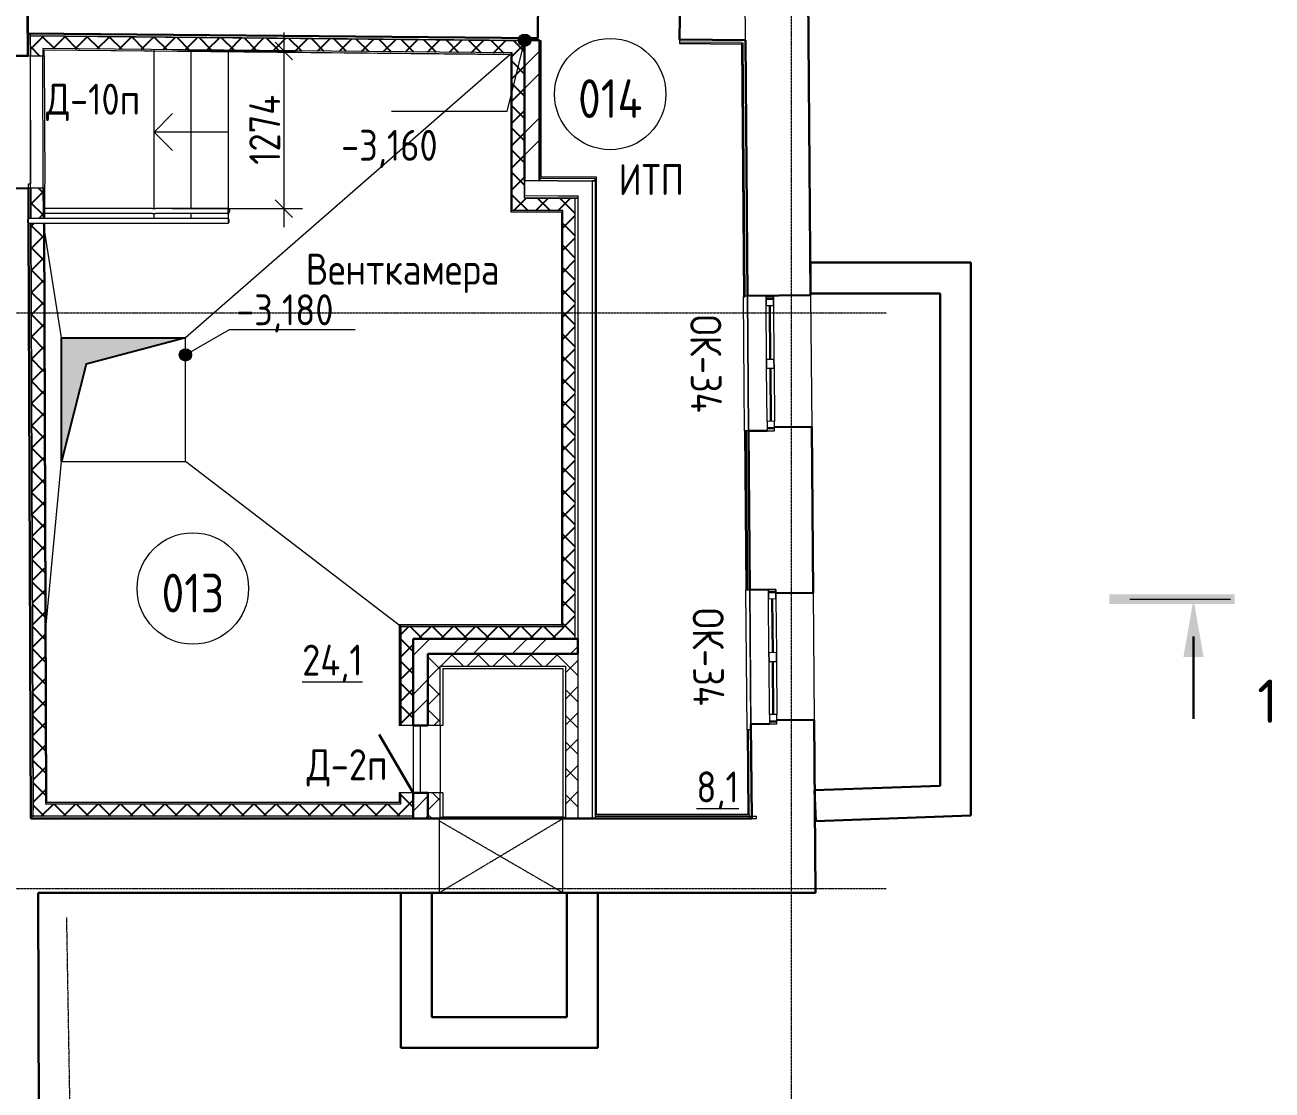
# Model space of a CAD drawing. Header units: millimetres. Extents: x 504091 to 2165846, y 135022 to 442887.
# Drawn here: x 1652980 to 1663055, y 314738 to 323345 of the extents above; entities that cross this region are included whole.
import ezdxf

# ---------------------------------------------------------------- set-up
doc = ezdxf.new("R2010")
doc.units = ezdxf.units.MM
for name, pattern in [('ADSK_Линия сетки', [25, 20, -2.5, 0, -2.5]), ('ADSK_Штриховая_ш3 п1_5', [4.5, 3, -1.5]), ('ADSK_Штрихпунктирная 2 точки_ш15 п1_5 п1_5 п1_5', [19.5, 15, -1.5, 0, -1.5, 0, -1.5]), ('осеваяX2', [4, 2.5, -0.5, 0.5, -0.5])]:
    doc.linetypes.add(name, pattern=pattern)
doc.layers.get('Defpoints').update_dxf_attribs({"color": 255})
for name, color, linetype, lineweight in [('_ Окна', 7, 'Continuous', 30), ('Аннотация', 7, 'Continuous', 9), ('Двери', 7, 'Continuous', 20), ('Лестницы', 7, 'Continuous', 18), ('Марки дверей', 7, 'Continuous', 20), ('Марки окон', 7, 'Continuous', 20), ('Марки помещений', 7, 'Continuous', 20), ('Ограждение', 7, 'Continuous', 18), ('Окна', 7, 'Continuous', 18), ('Оси', 165, 'осеваяX2', 13), ('отметки', 7, 'Continuous', 20), ('Перекрытие', 7, 'Continuous', 18), ('размеры', 7, 'Continuous', 9), ('Разрезы', 7, 'Continuous', 9), ('Стены внутренние', 7, 'Continuous', 18), ('Стены наружные', 7, 'Continuous', 18), ('Стены несущие', 7, 'Continuous', 30), ('Стены отделка', 7, 'Continuous', 30), ('Стены перегородки', 7, 'Continuous', 30), ('Стены штриховка', 7, 'Continuous', 18), ('Стрелки вверх', 7, 'Continuous', 18)]:
    doc.layers.add(name, color=color, linetype=linetype, lineweight=lineweight)
doc.layers.add('Линии', color=7, linetype='Continuous', lineweight=9, true_color=0x00a600)
doc.layers.add('Штриховка', color=252, linetype='Continuous')
doc.styles.add('GOST Common', font='GOST_Common.ttf', dxfattribs={"width": 0.9, "height": 350})
doc.styles.add('GOST Common_1', font='GOST_Common.ttf', dxfattribs={"width": 0.9, "height": 250})
doc.styles.add('GOST Common_2', font='GOST_Common.ttf', dxfattribs={"width": 0.9, "height": 200})
doc.styles.add('GOST Common_3', font='GOST_Common.ttf', dxfattribs={"height": 250})
doc.dimstyles.new('ADSK_Основной_2_5_мм_Округление_до_1_мм', dxfattribs={"dimscale": 304.8, "dimtxt": 251.428749, "dimasz": 0.463911, "dimexe": 0.492126, "dimexo": 0.492126, "dimgap": 0.098425, "dimtad": 1, "dimdec": 0, "dimdsep": 46, "dimtxsty": 'GOST Common_1', "dimblk1": 'OBLIQUE', "dimblk2": 'OBLIQUE', "dimsah": 1, "dimcen": 0.09, "dimdle": 0.492126, "dimazin": 2, "dimtfac": 1, "dimtdec": 4, "dimtix": 1, "dimtmove": 0, "dimatfit": 3, "dimfxl": 0, "dimtvp": 1, "dimtolj": 1, "dimtzin": 0, "dimlwd": 20, "dimlwe": 20, "dimarcsym": 0})
pattern_1 = [(45, (1603821.75, 308073.24), (-106.066, 106.066), []), (135, (1603821.75, 308073.24), (-106.066, -106.066), [])]
pattern_2 = [(45, (1603821.75, 308073.24), (-235.7317, 235.7317), []), (45, (1603978.9, 308073.24), (-235.7317, 235.7317), [])]

# ---------------------------------------------------------------- blocks, each defined once
blk = doc.blocks.new('окна_rehau_двупольное - 1085х1220Н ОК34-3161617-План подвала')
at = {"layer": '_ Окна', "lineweight": 18}
for p, q in [((-542.5, -105), (-542.5, -45)), ((-542.5, -45), (-466.5, -45)), ((-466.5, -45), (-466.5, -105)), ((-35.5, -105), (-35.5, -45)), ((-35.5, -45), (40.5, -45)), ((40.5, -45), (40.5, -105)), ((466.5, -45), (466.5, -105)), ((542.5, -45), (466.5, -45)), ((542.5, -105), (542.5, -45)), ((-466.5, -105), (-542.5, -105)), ((40.5, -105), (-35.5, -105)), ((466.5, -105), (542.5, -105))]:
    blk.add_line(p, q, dxfattribs=at)
at = {"layer": '_ Окна'}
for p, q in [((-522.5, -105), (-522.5, -45)), ((-466.5, -75), (-35.5, -75)), ((40.5, -75), (466.5, -75)), ((522.5, -105), (522.5, -45))]:
    blk.add_line(p, q, dxfattribs=at)
at = {"layer": 'Окна'}
for p, q in [((-542.5, -45), (-542.5, -105)), ((-466.5, -45), (-542.5, -45)), ((-466.5, -45), (-35.5, -45)), ((40.5, -45), (-35.5, -45)), ((40.5, -45), (466.5, -45)), ((542.5, -45), (466.5, -45)), ((542.5, -105), (542.5, -45)), ((-542.5, -105), (-466.5, -105)), ((-35.5, -105), (-466.5, -105)), ((-35.5, -105), (40.5, -105)), ((466.5, -105), (40.5, -105)), ((466.5, -105), (542.5, -105))]:
    blk.add_line(p, q, dxfattribs=at)
blk = doc.blocks.new('AC_Дверь_Однопольная_Стальная - 545х1295 Л нов Д2п-6472559-План подвала')
at = {"layer": 'Двери', "lineweight": 30}
blk.add_line((-273, 60), (199, 333), dxfattribs=at)
blk = doc.blocks.new('Ограждение - 40-3256489-План подвала')
at = {"layer": 'Ограждение', "lineweight": 18}
blk.add_arc((0, 0), 20, 39.7748, 140.2252, dxfattribs=at)
blk = doc.blocks.new('Ограждение - 40-3098293-План подвала')
at = {"layer": 'Ограждение', "lineweight": 18}
blk.add_arc((0, 0), 20, 219.7748, 320.2252, dxfattribs=at)
blk = doc.blocks.new('Ограждение - Ограждение-3256397-План подвала')
at = {"layer": 'Ограждение'}
for p, q in [((49186, 13668), (49186, 13708)), ((50201, 13708), (49186, 13708)), ((50801, 13708), (50201, 13708)), ((50801, 13708), (50801, 13668)), ((50201, 13668), (49186, 13668)), ((50801, 13668), (50201, 13668))]:
    blk.add_line(p, q, dxfattribs=at)
for name, p, rotation in [('Ограждение - 40-3098293-План подвала', (49198, 13688), 269.9999999999997), ('Ограждение - 40-3256489-План подвала', (50789, 13688), 269.9999999999993)]:
    blk.add_blockref(name, p, dxfattribs=dict(rotation=rotation))
blk = doc.blocks.new('Тип перил - D40-V5-План подвала')
at = {"layer": 'Ограждение', "flags": 128}
for points in [[(50792, 13788), (50794, 13788), (50796, 13788), (50798, 13787), (50799, 13787), (50801, 13786), (50802, 13785), (50803, 13785), (50804, 13784), (50805, 13783), (50806, 13782), (50807, 13782), (50808, 13781), (50808, 13780), (50809, 13779), (50809, 13779), (50810, 13778), (50810, 13778), (50810, 13777), (50811, 13776), (50811, 13776), (50811, 13775), (50811, 13775), (50811, 13774), (50812, 13774), (50812, 13773), (50812, 13773), (50812, 13773), (50812, 13772), (50812, 13772), (50812, 13771), (50812, 13771), (50812, 13771), (50812, 13770), (50812, 13770), (50812, 13769), (50812, 13769), (50812, 13769), (50812, 13768), (50812, 13768), (50812, 13768)], [(50792, 13748), (50794, 13748), (50796, 13748), (50798, 13749), (50799, 13749), (50801, 13750), (50802, 13750), (50803, 13751), (50804, 13752), (50805, 13753), (50806, 13753), (50807, 13754), (50808, 13755), (50808, 13756), (50809, 13756), (50809, 13757), (50810, 13758), (50810, 13758), (50810, 13759), (50811, 13759), (50811, 13760), (50811, 13760), (50811, 13761), (50811, 13761), (50812, 13762), (50812, 13762), (50812, 13763), (50812, 13763), (50812, 13764), (50812, 13764), (50812, 13764), (50812, 13765), (50812, 13765), (50812, 13766), (50812, 13766), (50812, 13766), (50812, 13767), (50812, 13767), (50812, 13767), (50812, 13768), (50812, 13768)]]:
    blk.add_lwpolyline(points, dxfattribs=at)
blk = doc.blocks.new('Тип перил - Перила_Внутренний_-V6-План подвала')
at = {"layer": 'Ограждение'}
for p, q in [((50190, 13788), (49319, 13788)), ((50190, 13748), (49319, 13748)), ((50190, 13788), (50212, 13788)), ((50190, 13748), (50212, 13748)), ((50801, 13788), (50212, 13788)), ((50801, 13748), (50212, 13748)), ((50801, 13748), (50801, 13788))]:
    blk.add_line(p, q, dxfattribs=at)
blk = doc.blocks.new('Разрез - Номер вида сзади_3_5 мм-16063-План подвала')
at = {"layer": 'Разрезы'}
for points in [[(9.8, 0.4), (9.8, -0.39), (-0.33, -0.39), (-0.33, 0.4)], [(2.18, -4.67), (3, 0), (3.82, -4.67)]]:
    blk.add_hatch(color=256, dxfattribs=at).paths.add_polyline_path(points)
at = {"layer": 'Разрезы', "lineweight": 30}
blk.add_line((3, -3), (3, -9.66), dxfattribs=at)
blk = doc.blocks.new('_Oblique')
at = {"color": 0, "linetype": 'ByBlock', "lineweight": -2}
blk.add_line((-0.5, -0.5), (0.5, 0.5), dxfattribs=at)
blk = doc.blocks.new('*D4367')
at = {"layer": 'Defpoints', "color": 0, "lineweight": 20, "transparency": 16777216}
for p in [(1654023, 323135), (1654023, 321861), (1655072, 321861)]:
    blk.add_point(p, dxfattribs=at)
at = {"layer": 'размеры', "color": 0, "lineweight": 20, "transparency": 16777216}
for p, q in [((1655072, 323285), (1655072, 321711)), ((1654173, 323135), (1655222, 323135)), ((1654173, 321861), (1655222, 321861))]:
    blk.add_line(p, q, dxfattribs=at)
at = {"layer": 'размеры', "color": 0, "lineweight": 20, "transparency": 16777216, "xscale": 141.4, "yscale": 141.4, "zscale": 141.4}
for p, rotation in [((1655072, 323135), 90), ((1655072, 321861), 270)]:
    blk.add_blockref('_Oblique', p, dxfattribs=dict(at, rotation=rotation))
at = {"layer": 'размеры', "color": 0, "lineweight": 20, "transparency": 16777216, "insert": (1654917, 322498), "char_height": 250, "width": 726.16, "attachment_point": 5, "rotation": 90, "style": 'GOST Common_1'}
blk.add_mtext('\\A1;1274', dxfattribs=at)
blk = doc.blocks.new('оси')
at = {"layer": 'Оси', "linetype": 'ADSK_Линия сетки'}
for p, q in [((61850, -2196.5), (61850, 46378)), ((-3614.3, 15100), (62615.4, 15100)), ((-3614.3, 10450), (62615.4, 10450))]:
    blk.add_line(p, q, dxfattribs=at)

msp = doc.modelspace()

# ---------------------------------------------------------------- hatches: boundary and pattern name
at = {"layer": 'отметки'}
h = msp.add_hatch(color=256, dxfattribs=at)
edge = h.paths.add_edge_path()
edge.add_arc((1657016.8846, 323221.9363), 50, 0, 360)
h = msp.add_hatch(color=256, dxfattribs=at)
edge = h.paths.add_edge_path()
edge.add_arc((1654276.5172, 320678.9353), 50, 0, 360)
at = {"layer": 'Стены внутренние', "lineweight": 9}
h = msp.add_hatch(dxfattribs=at)
h.set_pattern_fill('ANSI32', color=256, scale=40)
h.set_pattern_definition([(45, (1603821.75, 308073.24), (-269.4077, 269.4077), []), (45, (1604001.36, 308073.24), (-269.4077, 269.4077), [])])
h.paths.add_polyline_path([(1657016.8494, 322085.9192), (1657136.8494, 322085.9192), (1657136.8846, 323221.9363), (1657118.8623, 323221.9363), (1657118.8227, 323217.7572), (1657016.8846, 323217.7572), (1657016.8846, 322173.0603)])
h = msp.add_hatch(dxfattribs=at)
h.set_pattern_fill('FP_2', color=256, style=0, pattern_type=2)
h.set_pattern_definition(pattern_2)
h.paths.add_polyline_path([(1656235.3833, 318264.5038), (1657446.0717, 318264.5038), (1657446.0717, 318384.5038), (1656115.3833, 318384.5038), (1656115.3833, 318264.5038), (1656175.3833, 318264.5038)])
h = msp.add_hatch(dxfattribs=at)
h.set_pattern_fill('FP_2', color=256, style=0, pattern_type=2)
h.set_pattern_definition(pattern_2)
h.paths.add_polyline_path([(1656115.3833, 316932.6659), (1656235.3833, 316932.6659), (1656235.3833, 316969.0144), (1656115.3833, 316969.0144), (1656115.3833, 316952.6659)])
h.paths.add_polyline_path([(1656235.3833, 317835.3444), (1656235.3833, 318264.5038), (1656115.3833, 318264.5038), (1656115.3833, 317835.3444), (1656175.3833, 317835.3444)])
h = msp.add_hatch(dxfattribs=at)
h.set_pattern_fill('FP_3', color=256, style=0, pattern_type=2)
h.set_pattern_definition(pattern_1)
h.paths.add_polyline_path([(1656335.3833, 318164.5038), (1657446.0717, 318164.5038), (1657446.0717, 318264.5038), (1656235.3833, 318264.5038), (1656235.3833, 318164.5038)])
h = msp.add_hatch(dxfattribs=at)
h.set_pattern_fill('FP_3', color=256, style=0, pattern_type=2)
h.set_pattern_definition(pattern_1)
h.paths.add_polyline_path([(1656335.3833, 316932.6659), (1656335.3833, 316969.0144), (1656235.3833, 316969.0144), (1656235.3833, 316932.6659)])
h.paths.add_polyline_path([(1656235.3833, 317835.3444), (1656335.3833, 317835.3444), (1656335.3833, 318164.5038), (1656235.3833, 318164.5038), (1656235.3833, 318046.8584)])
h = msp.add_hatch(dxfattribs=at)
h.set_pattern_fill('FP_3', color=256, style=0, pattern_type=2)
h.set_pattern_definition(pattern_1)
h.paths.add_polyline_path([(1657446.0717, 316932.6659), (1657446.0717, 318164.5038), (1657346.0717, 318164.5038), (1657346.0717, 316932.6659)])
h = msp.add_hatch(dxfattribs=at)
h.set_pattern_fill('FP_2', color=256, style=0, pattern_type=2)
h.set_pattern_definition(pattern_2)
h.paths.add_polyline_path([(1656175.3833, 316969.0144), (1656235.3833, 316969.0144), (1656235.3833, 317140.1659), (1656115.3833, 317140.1659), (1656115.3833, 316969.0144)])
h.paths.add_polyline_path([(1656235.3833, 317685.1659), (1656235.3833, 317835.3444), (1656115.3833, 317835.3444), (1656115.3833, 317685.1659), (1656175.3833, 317685.1659)])
h = msp.add_hatch(dxfattribs=at)
h.set_pattern_fill('FP_3', color=256, style=0, pattern_type=2)
h.set_pattern_definition(pattern_1)
h.paths.add_polyline_path([(1656235.3833, 316969.0144), (1656335.3833, 316969.0144), (1656335.3833, 317140.1659), (1656235.3833, 317140.1659), (1656235.3833, 317009.6149)])
h.paths.add_polyline_path([(1656325.6681, 317685.1659), (1656335.3833, 317685.1659), (1656335.3833, 317835.3444), (1656235.3833, 317835.3444), (1656235.3833, 317685.1659)])
at = {"layer": 'Штриховка'}
h = msp.add_hatch(dxfattribs=at)
h.set_pattern_fill('ANSI37', color=256, scale=40)
h.set_pattern_definition([(45, (1603821.75, 308073.24), (-89.80256, 89.80256), []), (135, (1603821.75, 308073.24), (-89.80256, -89.80256), [])])
h.paths.add_polyline_path([(1653128.9333, 321741.0886), (1653028.9329, 321741.0886), (1653046.3735, 316952.6659), (1656115.3833, 316952.6659), (1656115.3833, 317140.1659), (1656015.3833, 317140.1659), (1656015.3833, 317052.6659), (1653146.0096, 317052.6659)])
h.paths.add_polyline_path([(1657016.8846, 323218.7211), (1653023.4135, 323256.4853), (1653023.9993, 323095.6529), (1653123.9983, 323096.0172), (1653123.7815, 323155.534), (1656916.8846, 323119.6645), (1656916.8846, 321846.4198), (1657326.0717, 321845.1395), (1657326.0717, 318484.5038), (1656015.3833, 318484.5038), (1656015.3833, 317685.1659), (1656115.3833, 317685.1659), (1656115.3833, 318384.5038), (1657426.0717, 318384.5038), (1657426.0717, 321944.8258), (1657287.7827, 321945.2585), (1657016.8846, 321946.1061), (1657016.8846, 321946.1064), (1657016.8846, 322097.1707)])
h.paths.add_polyline_path([(1653127.8955, 322026.0243), (1653027.8965, 322025.66), (1653028.7872, 321781.0886), (1653128.7876, 321781.0886)], flags=17)
h = msp.add_hatch(color=256, dxfattribs=at)
h.dxf.hatch_style = 1
h.paths.add_polyline_path([(1653276.5172, 319818.2414), (1653276.5172, 320818.2414), (1654276.5172, 320818.2414), (1653474.0117, 320603.2107)])

# ---------------------------------------------------------------- linework, layer by layer
at = {"layer": 'Лестницы'}
for p, q in [((1654023.1515, 321860.7099), (1654023.1515, 323147.0291)), ((1654323.1515, 321861.0886), (1654323.1515, 323144.1921)), ((1654323.1515, 321861.0886), (1654323.1515, 323144.1921)), ((1654623.1515, 321861.0886), (1654623.1515, 323141.3552)), ((1654623.1515, 321861.0886), (1654623.1515, 323141.3552)), ((1654023.1515, 321781.0886), (1654023.1515, 321821.4672)), ((1654323.1515, 321781.0886), (1654323.1515, 321821.0886)), ((1654323.1515, 321781.0886), (1654323.1515, 321821.0886)), ((1654623.1515, 321781.0886), (1654623.1515, 321821.0886)), ((1654623.1515, 321781.0886), (1654623.1515, 321821.0886))]:
    msp.add_line(p, q, dxfattribs=at)
at = {"layer": 'Линии', "color": 7, "linetype": 'ADSK_Штриховая_ш3 п1_5'}
for p, q in [((1656326.0717, 316932.6659), (1656326.0717, 316332.6659)), ((1657326.0717, 316932.6659), (1656326.0717, 316932.6659)), ((1656326.0717, 316332.6659), (1657326.0717, 316932.6659)), ((1657326.0717, 316332.6659), (1656326.0717, 316913.5166)), ((1657326.0717, 316332.6659), (1657326.0717, 316932.6659)), ((1656326.0717, 316332.6659), (1657326.0717, 316332.6659))]:
    msp.add_line(p, q, dxfattribs=at)
at = {"layer": 'Линии', "color": 7, "linetype": 'ADSK_Штрихпунктирная 2 точки_ш15 п1_5 п1_5 п1_5'}
msp.add_line((1653462.6193, 307715.7682), (1653317.76, 316132.6659), dxfattribs=at)
at = {"layer": 'Линии', "color": 7}
for centre in [(1657708.1334, 322786.7323), (1654336.5639, 318791.4972)]:
    msp.add_circle(centre, 450, dxfattribs=at)
at = {"layer": 'отметки', "lineweight": 20}
for p, q in [((1657016.8846, 323221.9363), (1656872.4266, 322647.1046)), ((1656872.4266, 322647.1046), (1655941.2188, 322647.1046)), ((1654276.5172, 320678.9353), (1654632.1394, 320884.2539)), ((1654632.1394, 320884.2539), (1655647.705, 320884.2539))]:
    msp.add_line(p, q, dxfattribs=at)
at = {"layer": 'отметки'}
for centre in [(1657016.8846, 323221.9363), (1654276.5172, 320678.9353)]:
    msp.add_circle(centre, 50, dxfattribs=at)
at = {"layer": 'Перекрытие'}
for p, q in [((1658799.7558, 323220.438), (1658799.7442, 323221.8606)), ((1653023.1515, 323095.6499), (1653023.1515, 322025.6428)), ((1654023.1515, 321860.7099), (1654023.1515, 323147.0291)), ((1656916.8846, 323119.6645), (1654276.5172, 320818.2414)), ((1654023.1515, 321781.0886), (1654023.1515, 321821.4672)), ((1653276.5172, 320818.2414), (1653128.9326, 321741.2707)), ((1654276.5172, 320818.2414), (1653276.5172, 320818.2414)), ((1653276.5172, 320818.2414), (1653276.5172, 319818.2414)), ((1654276.5172, 319818.2414), (1654276.5172, 320818.2414)), ((1653141.1587, 318384.5038), (1653276.5172, 319818.2414)), ((1653276.5172, 319818.2414), (1654276.5172, 319818.2414)), ((1656015.3833, 318484.5038), (1654276.5172, 319818.2414)), ((1656115.3833, 317685.1659), (1656115.3833, 317140.1659)), ((1656175.3833, 317140.1659), (1656175.3833, 317685.1659)), ((1656335.3833, 317685.1659), (1656335.3833, 317140.1659))]:
    msp.add_line(p, q, dxfattribs=at)
at = {"layer": 'Разрезы', "lineweight": 20}
msp.add_line((1661906.1786, 318703.9915), (1662719.8922, 318703.9915), dxfattribs=at)
at = {"layer": 'Стены внутренние'}
for p, q in [((1657122.4167, 323221.9363), (1657122.5651, 323237.67)), ((1653027.7686, 322060.6598), (1653023.999, 323095.6529)), ((1653007.7691, 322060.587), (1653027.769, 322060.6598)), ((1653007.8966, 322025.5872), (1653007.7691, 322060.587)), ((1658816.5377, 321156.142), (1658825.4109, 320064.6781)), ((1658825.8043, 320064.6813), (1658816.9248, 321156.9165)), ((1659326.908, 321161.0624), (1659335.5436, 320098.8263)), ((1658835.8475, 318780.9065), (1658845.0481, 317649.1727)), ((1658845.0613, 317695.9455), (1658836.2409, 318780.9097)), ((1659346.4679, 318755.0567), (1659354.8005, 317730.0905))]:
    msp.add_line(p, q, dxfattribs=at)
at = {"layer": 'Стены наружные'}
for p, q in [((1653127.7686, 322060.8419), (1653123.9983, 323096.0172)), ((1653135.9982, 323096.0609), (1653139.7686, 322060.8856)), ((1658793.412, 320064.418), (1658784.5916, 321149.3821)), ((1658813.0492, 317648.9126), (1658803.8486, 318780.6464))]:
    msp.add_line(p, q, dxfattribs=at)
at = {"layer": 'Стены несущие'}
for p, q in [((1653003.9994, 323095.5801), (1652985.9869, 328041.0468)), ((1659326.908, 321161.0624), (1659287.1559, 326050.8373)), ((1653003.111, 323656.5174), (1652999.5292, 323276.5343)), ((1657122.5651, 323237.67), (1657126.1468, 323617.6531)), ((1658272.1381, 323606.8508), (1658268.5563, 323226.8677)), ((1652999.5292, 323276.5343), (1657122.5651, 323237.67)), ((1657016.8846, 323221.9363), (1657016.8846, 322097.1707)), ((1657136.8846, 323221.9363), (1657016.8846, 323221.9363)), ((1657136.8488, 322085.7314), (1657136.8846, 323221.9363)), ((1658268.5563, 323226.8677), (1658800.1376, 323221.8569)), ((1658800.1376, 323221.8569), (1658816.9248, 321156.9165)), ((1652494.0028, 323093.7226), (1653003.9994, 323095.5801)), ((1653007.8966, 322025.5872), (1652497.9, 322023.7297)), ((1653008.7871, 321781.0886), (1653007.8966, 322025.5872)), ((1653026.4462, 316932.6659), (1653008.9328, 321741.0886)), ((1660622.2903, 321425.0243), (1659326.7945, 321425.0243)), ((1659326.7945, 321425.0243), (1659326.7945, 321175.0243)), ((1660622.2903, 316956.7926), (1660622.2903, 321425.0243)), ((1659326.7945, 321175.0243), (1660372.2903, 321175.0243)), ((1660372.2903, 321175.0243), (1660372.2903, 317198.0069)), ((1658816.9248, 321156.9165), (1659326.908, 321161.0624)), ((1659335.5436, 320098.8263), (1659035.5535, 320096.3875)), ((1659346.4679, 318755.0567), (1659335.5436, 320098.8263)), ((1658975.7994, 320065.9007), (1658825.8043, 320064.6813)), ((1658825.8043, 320064.6813), (1658836.2409, 318780.9097)), ((1659035.8055, 320065.3885), (1659035.7974, 320066.3885)), ((1658836.2409, 318780.9097), (1658986.2359, 318782.1291)), ((1659046.4778, 318752.6179), (1659346.4679, 318755.0567)), ((1657446.0717, 318384.5038), (1656115.3833, 318384.5038)), ((1656115.3833, 317685.1659), (1656115.3833, 318384.5038)), ((1657446.0717, 318264.5038), (1657446.0717, 318384.5038)), ((1656235.3833, 318264.5038), (1657446.0717, 318264.5038)), ((1656235.3833, 317685.1659), (1656235.3833, 318264.5038)), ((1656235.3833, 317685.1659), (1656115.3833, 317685.1659)), ((1658995.0563, 317697.165), (1658845.0613, 317695.9455)), ((1658845.0613, 317695.9455), (1658851.2665, 316932.6659)), ((1659354.8005, 317730.0905), (1659054.8105, 317727.6517)), ((1659055.0625, 317696.6527), (1659055.0543, 317697.6527)), ((1659366.1611, 316332.6659), (1659354.8005, 317730.0905)), ((1660372.2903, 317198.0069), (1659359.4208, 317161.7635)), ((1659359.4208, 317161.7635), (1659368.3608, 316911.9234)), ((1656235.3833, 317140.1659), (1656115.3833, 317140.1659)), ((1656115.3833, 316932.6659), (1656115.3833, 317140.1659)), ((1656235.3833, 317140.1659), (1656235.3833, 316932.6659)), ((1659368.3608, 316911.9234), (1660622.2903, 316956.7926)), ((1658851.2665, 316932.6659), (1653026.4462, 316932.6659)), ((1653087.9869, 316332.6659), (1659366.1611, 316332.6659)), ((1653113.6845, 307896.1763), (1653087.9869, 316332.6659)), ((1656016.7544, 316332.6659), (1656016.7544, 315078.7778)), ((1656266.7544, 315328.7778), (1656266.7544, 316332.6659)), ((1657356.7544, 316332.6659), (1657356.7544, 315328.7778)), ((1657606.7544, 315078.7778), (1657606.7544, 316332.6659)), ((1657356.7544, 315328.7778), (1656266.7544, 315328.7778)), ((1656016.7544, 315078.7778), (1657606.7544, 315078.7778))]:
    msp.add_line(p, q, dxfattribs=at)
at = {"layer": 'Стены отделка', "lineweight": 9}
for p, q in [((1653023.3407, 323276.4869), (1653003.3408, 323276.4141)), ((1653023.3407, 323276.4869), (1653023.1515, 323256.4878)), ((1653023.1515, 323256.4878), (1657118.8227, 323217.7572)), ((1657119.0119, 323237.7563), (1653023.3407, 323276.4869)), ((1653023.9993, 323095.6529), (1653023.3407, 323276.4869)), ((1657016.8846, 323218.7234), (1653023.4132, 323256.4876)), ((1653023.4132, 323256.4876), (1653023.999, 323095.6529)), ((1657118.8227, 323217.7572), (1657119.0119, 323237.7563)), ((1657148.9981, 323217.4718), (1657136.8846, 323217.5863)), ((1657148.8846, 323205.4723), (1657148.9981, 323217.4718)), ((1657148.8846, 322117.6939), (1657148.8846, 323205.4723)), ((1658268.3611, 323226.8875), (1658268.0585, 323194.8889)), ((1658268.0585, 323194.8889), (1658768.0008, 323190.1612)), ((1658779.742, 323222.0516), (1658268.3611, 323226.8875)), ((1658767.9033, 323202.1626), (1658779.9046, 323202.0492)), ((1658768.0008, 323190.1612), (1658784.5916, 321149.3821)), ((1658779.7564, 323220.2754), (1658779.742, 323222.0516)), ((1658799.7558, 323220.438), (1658779.7564, 323220.2754)), ((1658816.5377, 321156.142), (1658799.7558, 323220.438)), ((1653003.9994, 323095.5801), (1653135.9982, 323096.0609)), ((1656916.8846, 323119.6645), (1653123.7815, 323155.534)), ((1653123.7815, 323155.534), (1653123.9983, 323096.0172)), ((1653135.8257, 323143.4195), (1656904.8846, 323107.7775)), ((1653135.9982, 323096.0609), (1653135.8257, 323143.4195)), ((1656904.8846, 323107.7775), (1656904.8846, 321834.4572)), ((1656916.8846, 321846.4198), (1656916.8846, 323119.6645)), ((1657016.8846, 321946.1061), (1657016.8846, 322097.1707)), ((1657136.8495, 322106.1031), (1657586.0717, 322104.326)), ((1657596.0717, 322116.2948), (1657148.8846, 322117.6939)), ((1657566.0717, 322084.3885), (1657586.0044, 322084.3261)), ((1657586.0717, 322084.3739), (1657566.0717, 322084.3739)), ((1657586.0044, 322084.3261), (1657586.067, 322104.326)), ((1657586.0717, 322104.326), (1657586.0717, 316932.6659)), ((1657598.0717, 316964.6659), (1657598.0717, 322114.2885)), ((1653139.8954, 322026.068), (1653007.8966, 322025.5872)), ((1653007.8966, 322025.5872), (1653008.7871, 321781.0886)), ((1653128.7869, 321781.2707), (1653127.7686, 322060.8419)), ((1653140.787, 321781.2707), (1653139.7686, 322060.8856)), ((1657426.0717, 321944.8261), (1657016.8846, 321946.1064)), ((1657016.8846, 321946.1061), (1657287.7827, 321945.2585)), ((1657287.7827, 321945.2585), (1657448.1824, 321944.7566)), ((1657426.0717, 318384.5038), (1657426.0717, 321944.8261)), ((1657446.0717, 321944.7778), (1657426.0717, 321944.7778)), ((1657448.1824, 321944.7566), (1657448.2449, 321964.7565)), ((1656904.8846, 321834.4572), (1657314.0717, 321833.177)), ((1657326.0717, 321845.1395), (1656916.8846, 321846.4198)), ((1657314.0717, 321833.177), (1657314.0717, 318496.5038)), ((1657326.0717, 318484.5038), (1657326.0717, 321845.1395)), ((1653008.9328, 321741.0886), (1653026.3733, 316952.6659)), ((1653128.9326, 321741.2707), (1653146.0096, 317052.6659)), ((1653157.966, 317064.6659), (1653140.9327, 321741.2707)), ((1658784.5916, 321149.3821), (1658796.5912, 321149.4797)), ((1658796.5384, 321155.9794), (1658816.5377, 321156.142)), ((1658796.5912, 321149.4797), (1658796.5384, 321155.9794)), ((1658825.4109, 320064.6781), (1658793.412, 320064.418)), ((1658793.412, 320064.418), (1658803.8486, 318780.6464)), ((1658805.4116, 320064.5155), (1658805.4197, 320063.5155)), ((1658835.8475, 318780.9065), (1658825.4109, 320064.6781)), ((1658803.8486, 318780.6464), (1658835.8475, 318780.9065)), ((1657314.0717, 318496.5038), (1656003.3833, 318496.5038)), ((1656003.3833, 318496.5038), (1656003.3833, 317685.1659)), ((1656015.3833, 318484.5038), (1657326.0717, 318484.5038)), ((1656015.3833, 318484.5038), (1656015.3833, 317685.1659)), ((1657426.0717, 318384.5038), (1657446.0717, 318384.5038)), ((1656335.3833, 318164.5038), (1657346.0717, 318164.5038)), ((1657346.0717, 318164.5038), (1657346.0717, 316932.6659)), ((1656355.3833, 318144.5038), (1656355.3833, 317685.1659)), ((1656355.3833, 318144.5038), (1657326.0717, 318144.5038)), ((1657326.0717, 318144.5038), (1657326.0717, 316942.6659)), ((1656115.3833, 317685.1659), (1656003.3833, 317685.1659)), ((1656355.3833, 317685.1659), (1656235.3833, 317685.1659)), ((1658845.0481, 317649.1727), (1658813.0492, 317648.9126)), ((1658813.0492, 317648.9126), (1658818.6119, 316964.6659)), ((1658850.8731, 316932.6659), (1658845.0481, 317649.1727)), ((1653146.0096, 317052.6659), (1656015.3833, 317052.6659)), ((1653157.966, 317064.6659), (1656003.3833, 317064.6659)), ((1656003.3833, 317140.1659), (1656003.3833, 317064.6659)), ((1656115.3833, 317140.1659), (1656003.3833, 317140.1659)), ((1656015.3833, 317052.6659), (1656015.3833, 317140.1659)), ((1656355.3833, 317140.1659), (1656235.3833, 317140.1659)), ((1656355.3833, 317140.1659), (1656355.3833, 316942.6659)), ((1653026.3733, 316952.6659), (1653046.3732, 316952.7387)), ((1653026.4462, 316952.6659), (1653026.4462, 316932.6659)), ((1656115.3833, 316952.6659), (1653026.4462, 316952.6659)), ((1653046.3732, 316952.6659), (1653046.191, 317002.6659)), ((1653046.3732, 316952.7387), (1653046.1914, 317002.6659)), ((1657586.0717, 316952.6659), (1658890.8717, 316952.6659)), ((1658818.6119, 316964.6659), (1657598.0717, 316964.6659)), ((1658830.6285, 316962.6659), (1658830.8737, 316932.5033)), ((1658890.8717, 316932.6659), (1658890.8717, 316952.6659)), ((1656335.3833, 316932.6659), (1656335.3833, 316942.6659)), ((1657326.0717, 316942.6659), (1656355.3833, 316942.6659)), ((1658830.8737, 316932.5033), (1658850.8731, 316932.6659)), ((1658851.2665, 316932.6659), (1658890.8717, 316932.6659))]:
    msp.add_line(p, q, dxfattribs=at)
at = {"layer": 'Стены перегородки', "lineweight": 18}
for p, q in [((1657288.2207, 322085.2578), (1657016.8846, 322086.1068)), ((1657016.8846, 322086.1068), (1657016.8846, 321966.1062)), ((1657288.2207, 322085.2578), (1657566.0717, 322084.3885)), ((1657566.0717, 316932.6659), (1657566.0717, 322084.3885)), ((1657016.8846, 321966.1062), (1657287.8452, 321965.2584)), ((1657287.8452, 321965.2584), (1657448.2449, 321964.7565)), ((1657446.0717, 321964.7633), (1657446.0717, 316932.6659))]:
    msp.add_line(p, q, dxfattribs=at)
at = {"layer": 'Стены штриховка'}
for p, q in [((1658800.1376, 323221.8569), (1658797.048, 323601.9029)), ((1657146.8846, 322115.7002), (1657146.8846, 323205.4912)), ((1657146.8846, 323205.4912), (1657148.8846, 323205.4723)), ((1658268.0774, 323196.8888), (1658769.9848, 323192.1425)), ((1658767.9033, 323202.1626), (1658268.172, 323206.8883)), ((1658769.9848, 323192.1425), (1658786.5916, 321149.3984)), ((1658779.9046, 323202.0492), (1658796.5384, 321155.9794)), ((1653133.8184, 323145.4386), (1656906.8846, 323109.7587)), ((1653133.9982, 323096.0536), (1653133.8184, 323145.4386)), ((1656906.8846, 323109.7587), (1656906.8846, 321836.451)), ((1657598.0717, 322114.2885), (1657146.8846, 322115.7002)), ((1657596.0717, 316962.6659), (1657596.0717, 322116.2948)), ((1657598.0717, 322116.2885), (1657596.0717, 322116.2948)), ((1657598.0717, 322114.2885), (1657598.0717, 322116.2885)), ((1653027.8961, 322025.66), (1653028.7869, 321781.0886)), ((1653028.7872, 321781.0886), (1653027.8965, 322025.66)), ((1653138.787, 321781.2707), (1653137.8954, 322026.0607)), ((1656906.8846, 321836.451), (1657316.0717, 321835.1707)), ((1657316.0717, 321835.1707), (1657316.0717, 318494.5038)), ((1653028.9326, 321741.0886), (1653046.191, 317002.6659)), ((1653046.1914, 317002.6659), (1653028.9329, 321741.0886)), ((1653155.9732, 317062.6659), (1653138.9327, 321741.2707)), ((1658795.4119, 320064.4342), (1658805.8485, 318780.6626)), ((1658805.4197, 320063.5155), (1658815.8482, 318780.7439)), ((1657316.0717, 318494.5038), (1656005.3833, 318494.5038)), ((1656005.3833, 318494.5038), (1656005.3833, 317685.1659)), ((1656335.3833, 317685.1659), (1656335.3833, 318164.5038)), ((1658815.0491, 317648.9288), (1658820.6282, 316962.6659)), ((1658830.6285, 316962.6659), (1658825.0488, 317649.0101)), ((1656005.3833, 317062.6659), (1653155.9732, 317062.6659)), ((1656005.3833, 317140.1659), (1656005.3833, 317062.6659)), ((1656335.3833, 316942.6659), (1656335.3833, 317140.1659)), ((1658820.6282, 316962.6659), (1657596.0717, 316962.6659)), ((1656335.3833, 316942.6659), (1656355.3833, 316942.6659)), ((1657326.0717, 316942.6659), (1657346.0717, 316942.6659))]:
    msp.add_line(p, q, dxfattribs=at)
at = {"layer": 'Стрелки вверх'}
for p, q in [((1654023.1515, 322480.2227), (1654173.1515, 322630.2227)), ((1654323.1515, 322480.2227), (1654023.1515, 322480.2227)), ((1654023.1515, 322480.2227), (1654173.1515, 322330.2227)), ((1654623.1515, 322480.2227), (1654323.1515, 322480.2227))]:
    msp.add_line(p, q, dxfattribs=at)
at = {"layer": 'Штриховка'}
msp.add_lwpolyline([(1653276.5172, 319818.2414), (1653276.5172, 320818.2414), (1654276.5172, 320818.2414), (1653474.0117, 320603.2107)], close=True, dxfattribs=at)

# ---------------------------------------------------------------- block references
at = {"layer": 'Двери', "color": 8, "true_color": 0x7f7f7f, "rotation": 90}
msp.add_blockref('AC_Дверь_Однопольная_Стальная - 545х1295 Л нов Д2п-6472559-План подвала', (1656175.3833, 317412.6659), dxfattribs=at)
at = {"layer": 'Ограждение'}
for name in ['Ограждение - Ограждение-3256397-План подвала', 'Тип перил - Перила_Внутренний_-V6-План подвала', 'Тип перил - D40-V5-План подвала']:
    msp.add_blockref(name, (1603821.7544, 308073.2371), dxfattribs=at)
at = {"layer": 'Окна', "rotation": 270.465783681016}
for p in [(1659076.3857, 320609.2364), (1659095.6427, 318240.5006)]:
    msp.add_blockref('окна_rehau_двупольное - 1085х1220Н ОК34-3161617-План подвала', p, dxfattribs=at)
at = {"layer": 'Разрезы', "lineweight": 50, "extrusion": (0, 0, -1), "xscale": 99.99999999999993, "yscale": 99.99999999999993, "zscale": 99.99999999999993}
msp.add_blockref('Разрез - Номер вида сзади_3_5 мм-16063-План подвала', (-1662719.8922, 318703.9915), dxfattribs=at)
at = {"layer": 'Штриховка'}
msp.add_blockref('оси', (1597321.3197, 305918.2371), dxfattribs=at)

# ---------------------------------------------------------------- texts
at = {"layer": 'Аннотация', "lineweight": 9, "char_height": 312.5, "width": 520.211119, "attachment_point": 5, "line_spacing_factor": 1.022766, "style": 'GOST Common'}
for s, insert in [('014', (1657708.1334, 322749.7842)), ('013', (1654336.5639, 318754.5491))]:
    msp.add_mtext(s, dxfattribs=dict(at, insert=insert))
at = {"layer": 'Марки дверей', "lineweight": 9, "char_height": 250, "attachment_point": 5, "line_spacing_factor": 1.022766, "style": 'GOST Common_2'}
for s, insert, width in [('\\pt450,900,1350,1800,2250,2700,3150,3600,4050,4500,4950,5400,5850,6300,6750,7200,7650,8100,8550,9000,9450,9900,10350,10800,11250,11700,12150,12600,13050,13500,13950,14400;Д-10п', (1653530.9705, 322719.4538), 803.7), ('\\pt450,900,1350,1800,2250,2700,3150,3600,4050,4500,4950,5400,5850,6300,6750,7200,7650,8100,8550,9000,9450,9900,10350,10800,11250,11700,12150,12600,13050,13500,13950,14400;Д-2п', (1655582.8219, 317341.8096), 690.3)]:
    msp.add_mtext(s, dxfattribs=dict(at, insert=insert, width=width))
at = {"layer": 'Марки окон', "lineweight": 9, "char_height": 250, "width": 863.1, "attachment_point": 5, "rotation": 270.46578368, "line_spacing_factor": 1.022766, "style": 'GOST Common_2'}
for insert in [(1658481.6631, 320607.559), (1658500.9201, 318238.8232)]:
    msp.add_mtext('\\pt450,900,1350,1800,2250,2700,3150,3600,4050,4500,4950,5400,5850,6300,6750,7200,7650,8100,8550,9000,9450,9900,10350,10800,11250,11700,12150,12600,13050,13500,13950,14400;ОК-34', dxfattribs=dict(at, insert=insert))
at = {"layer": 'Марки помещений', "lineweight": 9, "char_height": 250, "attachment_point": 5, "line_spacing_factor": 1.022766, "style": 'GOST Common_2'}
for s, insert, width in [('\\pt450,900,1350,1800,2250,2700,3150,3600,4050,4500,4950,5400,5850,6300,6750,7200,7650,8100,8550,9000,9450,9900,10350,10800,11250,11700,12150,12600,13050,13500,13950,14400;ИТП', (1658039.8976, 322095.6788), 541.8), ('\\pt450,900,1350,1800,2250,2700,3150,3600,4050,4500,4950,5400,5850,6300,6750,7200,7650,8100,8550,9000,9450,9900,10350,10800,11250,11700,12150,12600,13050,13500,13950,14400;Венткамера', (1656031.8226, 321337.6702), 1732.5), ('\\pt450,900,1350,1800,2250,2700,3150,3600,4050,4500,4950,5400,5850,6300,6750,7200,7650,8100,8550,9000,9450,9900,10350,10800,11250,11700,12150,12600,13050,13500,13950,14400;{\\L24,1}', (1655463.778, 318183.4334), 535.5), ('\\pt450,900,1350,1800,2250,2700,3150,3600,4050,4500,4950,5400,5850,6300,6750,7200,7650,8100,8550,9000,9450,9900,10350,10800,11250,11700,12150,12600,13050,13500,13950,14400;{\\L8,1}', (1658575.3403, 317158.9056), 357.3)]:
    msp.add_mtext(s, dxfattribs=dict(at, insert=insert, width=width))
at = {"layer": 'отметки', "lineweight": 20, "char_height": 250, "width": 977.532294, "attachment_point": 1, "line_spacing_factor": 1.022761, "style": 'GOST Common_1'}
for s, insert in [('-3,160', (1655533.9137, 322497.6613)), ('-3,180', (1654685.9409, 321168.4629))]:
    msp.add_mtext(s, dxfattribs=dict(at, insert=insert))
at = {"layer": 'Разрезы', "insert": (1663018.7286, 317880.8594), "char_height": 350, "width": 143.2, "attachment_point": 5, "line_spacing_factor": 1.022766, "style": 'GOST Common_3'}
msp.add_mtext('\\pt1016.001,2031.9985,3047.9995,4064.0005,5080.0015,6095.999,7112,8128.001,9143.9985,10159.9995,11176.0005,12192.0015,13207.999,14224,15240.001,16255.9985,17271.9995,18288.0005,19304.0015,20319.999,21336,22352.001,23367.9985,24383.9995,25400.0005,26416.0015,27431.999,28448,29464.001,30479.9985,31495.9995,32512.0005;1', dxfattribs=at)

# ---------------------------------------------------------------- dimensions: what is measured, and where the dimension line sits
at = {"layer": 'размеры', "lineweight": 20}
dim = msp.add_linear_dim(base=(1655072.0994, 321861.0886), p1=(1654023.1515, 323135.0286), p2=(1654023.1515, 321861.0886), angle=90, dimstyle='ADSK_Основной_2_5_мм_Округление_до_1_мм', override={"dimpost": '<>', "dimfxl": 1639.570772}, dxfattribs=at)
dim.commit()
dim.dimension.update_dxf_attribs({"geometry": '*D4367', "text_midpoint": (1654917.0994, 322498.0586)})

doc.saveas('drawing.dxf')
